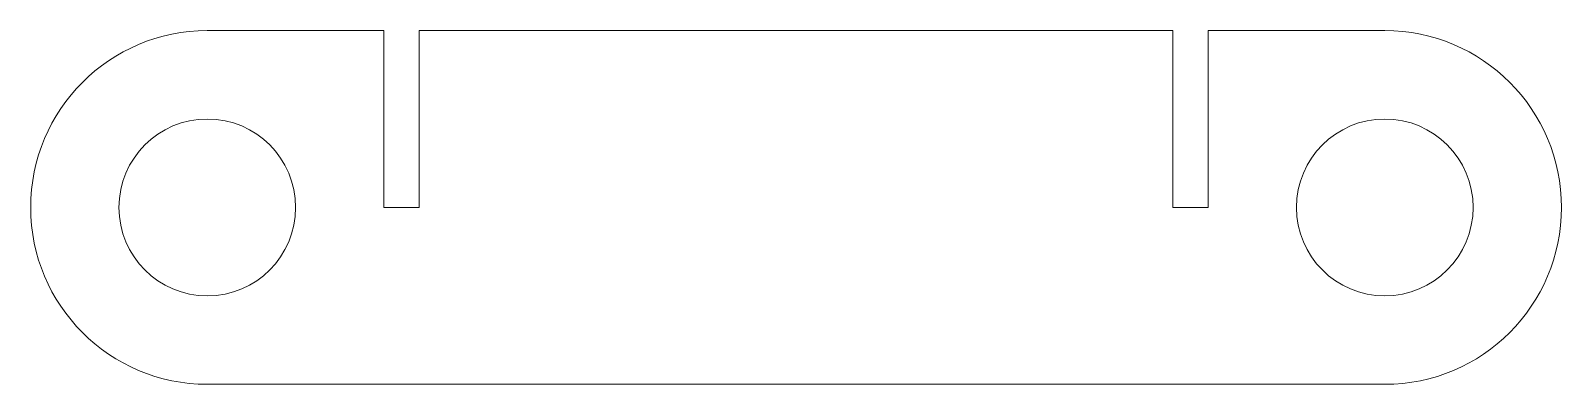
# Model space of a CAD drawing. Header units: millimetres. Extents: x -5 to 125, y -29 to 1.
import ezdxf

# ---------------------------------------------------------------- set-up
doc = ezdxf.new("R2010")
doc.units = ezdxf.units.MM

msp = doc.modelspace()

# ---------------------------------------------------------------- linework, layer by layer
at = {"color": 7, "linetype": 'Continuous', "lineweight": 15}
for p, q in [((10.46, 0.89), (25.46, 0.89)), ((25.46, -14.11), (25.46, 0.89)), ((28.46, 0.89), (28.46, -14.11)), ((28.46, 0.89), (92.46, 0.89)), ((92.46, -14.11), (92.46, 0.89)), ((95.46, 0.89), (95.46, -14.11)), ((95.46, 0.89), (110.46, 0.89)), ((28.46, -14.11), (25.46, -14.11)), ((95.46, -14.11), (92.46, -14.11)), ((110.46, -29.11), (10.46, -29.11))]:
    msp.add_line(p, q, dxfattribs=at)
for centre in [(10.46, -14.11), (110.46, -14.11)]:
    msp.add_circle(centre, 7.5, dxfattribs=at)
for centre, start, end in [((10.46, -14.11), 90, 270), ((110.46, -14.11), 270, 90)]:
    msp.add_arc(centre, 15, start, end, dxfattribs=at)

doc.saveas('drawing.dxf')
